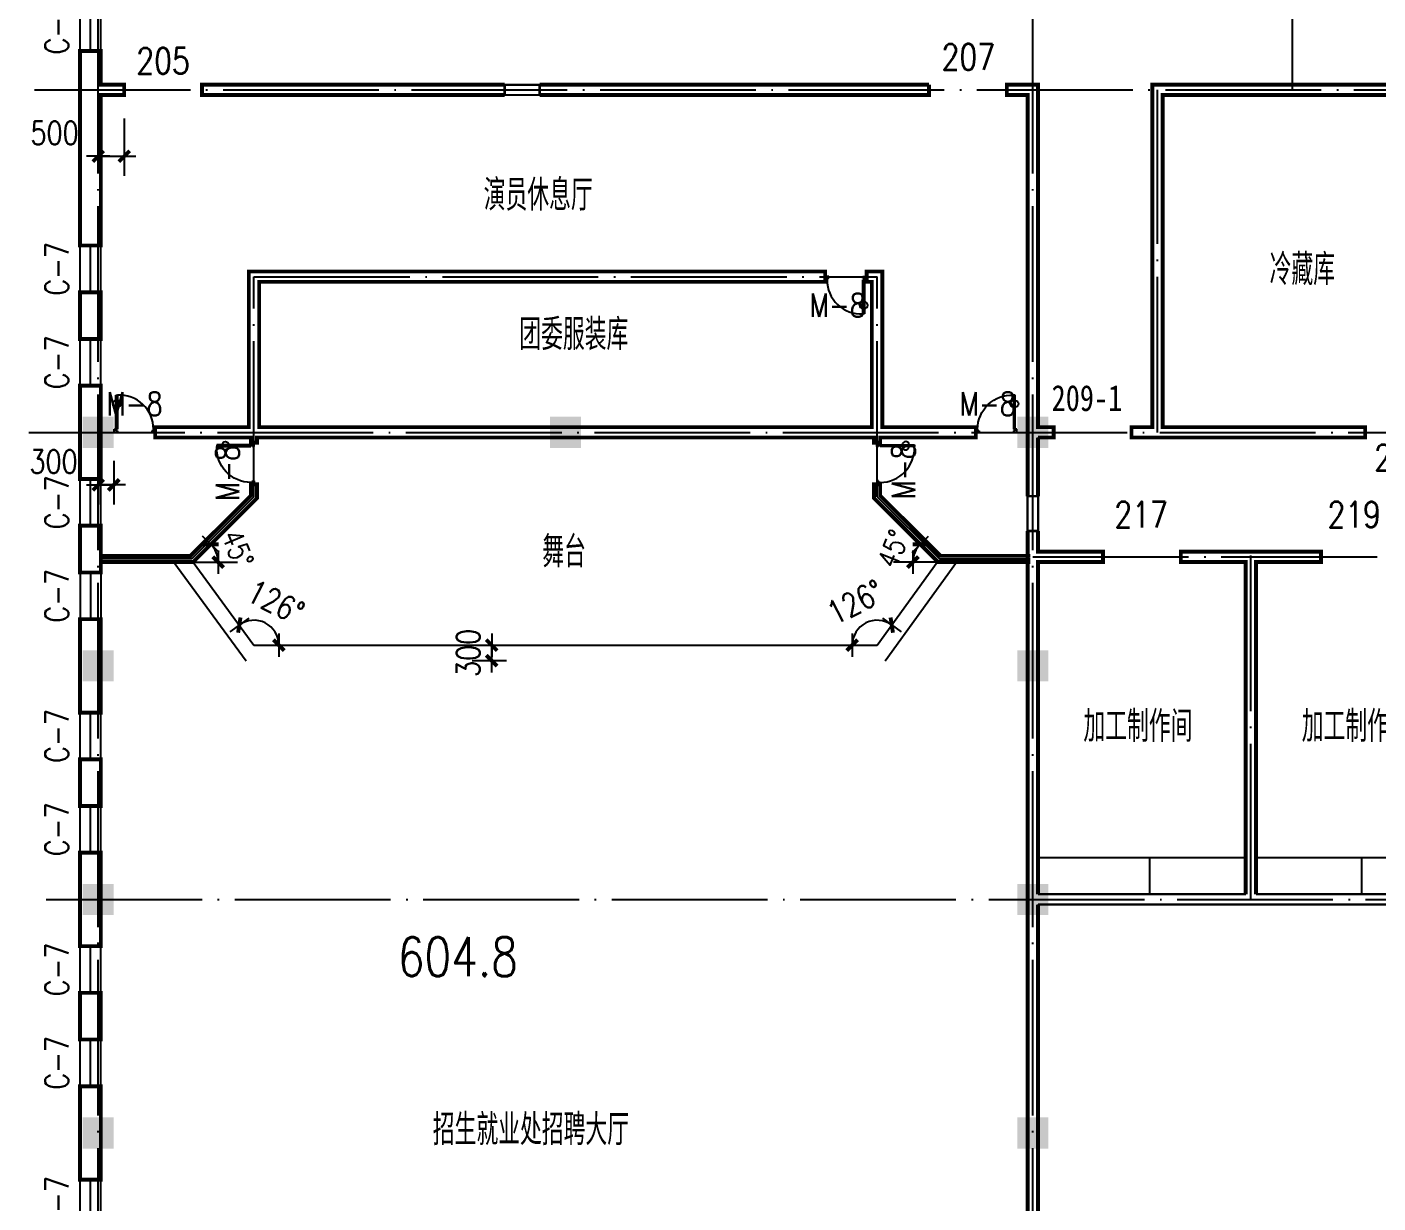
# Model space of a CAD drawing. Extents: x -55219 to 470149, y 494712 to 780039.
# Drawn here: x 99089 to 125108, y 638083 to 660744 of the extents above; entities that cross this region are included whole.
import ezdxf
from ezdxf.enums import TextEntityAlignment as Align

# ---------------------------------------------------------------- set-up
doc = ezdxf.new("R2010")
doc.units = 0
doc.header["$LTSCALE"] = 1500
doc.header["$MEASUREMENT"] = 0
doc.linetypes.add('DOTE', pattern=[2.42, 2, -0.2, 0.02, -0.2])
doc.layers.get('0').update_dxf_attribs({"linetype": 'CONTINUOUS'})
doc.layers.get('DEFPOINTS').update_dxf_attribs({"linetype": 'CONTINUOUS'})
for name, color, linetype in [('COLUMN', 7, 'CONTINUOUS'), ('DOTE', 1, 'DOTE'), ('LVTRY', 6, 'CONTINUOUS'), ('PUB_DIM', 3, 'CONTINUOUS'), ('PUB_TEXT', 7, 'CONTINUOUS'), ('PUB_WALL', 255, 'CONTINUOUS'), ('STAIR', 2, 'CONTINUOUS'), ('WALL', 255, 'CONTINUOUS'), ('WINDOW', 2, 'CONTINUOUS'), ('WINDOW_TEXT', 7, 'CONTINUOUS')]:
    doc.layers.add(name, color=color, linetype=linetype)
doc.styles.add('_HZTXT', font='txt.shx', dxfattribs={"width": 0.8, "bigfont": 'hztxt.shx'})
doc.styles.add('_SIMPLEX', font='SIMPLEX.shx', dxfattribs={"width": 0.6})
doc.styles.add('DIM_FONT', font='SIMPLEX.shx', dxfattribs={"width": 0.8})
doc.styles.add('SIMPLEX', font='SIMPLEX.SHX')
doc.dimstyles.new('DIMA150', dxfattribs={"dimscale": 1.5, "dimtxt": 300, "dimasz": 1, "dimexe": 250, "dimexo": 300, "dimgap": 150, "dimtad": 1, "dimdec": 0, "dimzin": 0, "dimdsep": 46, "dimtxsty": 'DIM_FONT', "dimblk": '_DIMX', "dimcen": 0.09, "dimse1": 1, "dimclrt": 7, "dimadec": 0, "dimazin": 0, "dimtfac": 1, "dimtdec": 0, "dimtix": 1, "dimtmove": 2, "dimatfit": 3, "dimldrblk": '_DIMX', "dimfxl": 1, "dimtolj": 1, "dimtzin": 0, "dimarcsym": 0})
doc.dimstyles.new('DIMN150', dxfattribs={"dimscale": 1.5, "dimtxt": 300, "dimasz": 1, "dimexe": 250, "dimexo": 300, "dimgap": 150, "dimtad": 1, "dimdec": 0, "dimzin": 0, "dimdsep": 46, "dimtxsty": 'DIM_FONT', "dimblk": '_DIMX', "dimcen": 0.09, "dimclrt": 7, "dimadec": 0, "dimazin": 0, "dimtfac": 1, "dimtdec": 0, "dimtix": 1, "dimtmove": 2, "dimatfit": 3, "dimldrblk": '_DIMX', "dimfxl": 1, "dimtolj": 1, "dimtzin": 0, "dimarcsym": 0})
doc.dimstyles.new('NORMAL', dxfattribs={"dimscale": 1.5, "dimtxt": 300, "dimasz": 1, "dimexe": 250, "dimexo": 300, "dimgap": 150, "dimtad": 1, "dimdec": 0, "dimzin": 0, "dimdsep": 46, "dimtxsty": 'DIM_FONT', "dimblk": '_DIMX', "dimcen": 0.09, "dimse2": 1, "dimclrt": 7, "dimadec": 0, "dimazin": 0, "dimtfac": 1, "dimtdec": 0, "dimtix": 1, "dimtmove": 2, "dimatfit": 3, "dimldrblk": '_DIMX', "dimfxl": 1, "dimtolj": 1, "dimtzin": 0, "dimarcsym": 0})

# ---------------------------------------------------------------- blocks, each defined once
blk = doc.blocks.new('M_A22TIB')
for p, q in [((-0.449, 0.076), (-0.449, 0.898)), ((-0.449, 0.898), (-0.408, 0.898)), ((-0.408, 0.898), (-0.408, 0.076)), ((-0.49, 0.076), (-0.449, 0.076)), ((-0.49, -0.006), (-0.49, 0.076)), ((-0.449, 0.076), (-0.449, 0.035)), ((-0.408, 0.076), (-0.449, 0.076)), ((-0.449, 0.035), (-0.408, 0.035)), ((-0.408, 0.035), (-0.408, -0.006)), ((0.455, 0.035), (0.414, 0.035)), ((0.414, 0.035), (0.414, -0.006)), ((0.496, 0.076), (0.455, 0.076)), ((0.455, 0.076), (0.455, 0.035)), ((0.496, -0.006), (0.496, 0.076)), ((-0.408, -0.006), (-0.49, -0.006)), ((-0.49, -0.006), (-0.49, -0.006)), ((0.414, -0.006), (0.496, -0.006)), ((0.496, -0.006), (0.496, -0.006))]:
    blk.add_line(p, q)
for centre, radius, start, end in [((-0.449, 0.689), 0.0791, 90, 270), ((-0.367, 0.077), 0.822, 359.9283, 92.866), ((-0.408, 0.689), 0.0791, 270, 90)]:
    blk.add_arc(centre, radius, start, end)
blk = doc.blocks.new('_FZH')
blk.add_solid([(0.5, 0.5), (0.5, -0.5), (-0.5, 0.5), (-0.5, -0.5)])
blk = doc.blocks.new('_WBLK')
for p, q in [((-0.5, 0.5), (0.5, 0.5)), ((-0.5, 0), (0.5, 0)), ((-0.5, -0.5), (0.5, -0.5))]:
    blk.add_line(p, q)
at = {"layer": 'WINDOW_TEXT', "style": 'SIMPLEX', "flags": 9}
blk.add_attdef('A', text='', height=1, dxfattribs=at).set_placement((0, 1.5), align=Align.MIDDLE)
blk = doc.blocks.new('_DIMX')
blk.add_line((-150, 0), (150, 0))
at = {"const_width": 50}
blk.add_lwpolyline([(-70, -70), (70, 70)], dxfattribs=at)
blk = doc.blocks.new('*D783')
at = {"color": 0, "linetype": 'ByBlock'}
for p, q in [((100961, 658983), (100961, 657878)), ((100462, 658253), (100959, 658253))]:
    blk.add_line(p, q, dxfattribs=at)
at = {"layer": 'DEFPOINTS', "color": 0, "linetype": 'ByBlock'}
for p in [(100461, 659433), (100961, 659433), (100961, 658253)]:
    blk.add_point(p, dxfattribs=at)
at = {"color": 0, "linetype": 'ByBlock', "xscale": 1.5, "yscale": 1.5, "zscale": 1.5, "rotation": 180}
blk.add_blockref('_DIMX', (100461, 658253), dxfattribs=at)
at = {"color": 0, "linetype": 'ByBlock', "xscale": 1.5, "yscale": 1.5, "zscale": 1.5}
blk.add_blockref('_DIMX', (100961, 658253), dxfattribs=at)
at = {"color": 7, "linetype": 'ByBlock', "insert": (99620, 658703), "char_height": 450, "attachment_point": 5, "style": 'DIM_FONT'}
blk.add_mtext('\\A1;500', dxfattribs=at)
blk = doc.blocks.new('*D784')
at = {"color": 0, "linetype": 'ByBlock'}
for p, q in [((100460, 652383), (100460, 651545)), ((100760, 652383), (100760, 651545)), ((100459, 651920), (100457, 651920)), ((100460, 651920), (100760, 651920)), ((100460, 651920), (100760, 651920)), ((100762, 651920), (100763, 651920))]:
    blk.add_line(p, q, dxfattribs=at)
at = {"layer": 'DEFPOINTS', "color": 0, "linetype": 'ByBlock'}
for p in [(100460, 652833), (100760, 652833), (100760, 651920)]:
    blk.add_point(p, dxfattribs=at)
at = {"color": 0, "linetype": 'ByBlock', "xscale": 1.5, "yscale": 1.5, "zscale": 1.5}
blk.add_blockref('_DIMX', (100460, 651920), dxfattribs=at)
at = {"color": 0, "linetype": 'ByBlock', "xscale": 1.5, "yscale": 1.5, "zscale": 1.5, "rotation": 180}
blk.add_blockref('_DIMX', (100760, 651920), dxfattribs=at)
at = {"color": 7, "linetype": 'ByBlock', "insert": (99600, 652370), "char_height": 450, "attachment_point": 5, "style": 'DIM_FONT'}
blk.add_mtext('\\A1;300', dxfattribs=at)
blk = doc.blocks.new('*D1346')
at = {"color": 0, "linetype": 'ByBlock'}
for p, q in [((108038, 648834), (108038, 648836)), ((108038, 648533), (108038, 648833)), ((108326, 648533), (107663, 648533)), ((108038, 648531), (108038, 648530))]:
    blk.add_line(p, q, dxfattribs=at)
at = {"layer": 'DEFPOINTS', "color": 0, "linetype": 'ByBlock'}
for p in [(108038, 648833), (108776, 648833), (108776, 648533)]:
    blk.add_point(p, dxfattribs=at)
at = {"color": 0, "linetype": 'ByBlock', "xscale": 1.5, "yscale": 1.5, "zscale": 1.5}
for p, rotation in [((108038, 648833), 270), ((108038, 648533), 90)]:
    blk.add_blockref('_DIMX', p, dxfattribs=dict(at, rotation=rotation))
at = {"color": 7, "linetype": 'ByBlock', "insert": (107588, 648683), "char_height": 450, "attachment_point": 5, "rotation": 90, "style": 'DIM_FONT'}
blk.add_mtext('\\A1;300', dxfattribs=at)

msp = doc.modelspace()

# ---------------------------------------------------------------- linework, layer by layer
at = {"color": 0, "linetype": 'ByBlock'}
for p, q in [((102736.2, 650432.9), (103145.3, 650432.9)), ((116184.8, 650432.9), (115775.7, 650432.9))]:
    msp.add_line(p, q, dxfattribs=at)
for centre, radius, start, end in [((102286.2, 650432.9), 484.1, 0.17755, 44.82188), ((116634.8, 650432.9), 484.1, 135.17812, 179.82245), ((103460.5, 648832.9), 478.7, 0.17955, 126.09666), ((115460.5, 648832.9), 478.7, 53.90334, 179.82045)]:
    msp.add_arc(centre, radius, start, end, dxfattribs=at)
at = {"layer": 'DEFPOINTS', "color": 0, "linetype": 'ByBlock'}
for p in [(103520.5, 651667.2), (115400.5, 651667.2), (102753.8, 650558.2), (116167.2, 650558.2), (100510.5, 650432.9), (102286.2, 650432.9), (102286.2, 650432.9), (102286.2, 650432.9), (103815.7, 649153.8), (115105.3, 649153.8), (103460.5, 648832.9), (103460.5, 648832.9), (115460.5, 648832.9), (115460.5, 648832.9), (115460.5, 648832.9)]:
    msp.add_point(p, dxfattribs=at)
at = {"layer": 'DOTE'}
for p, q in [((100460.5, 603471), (100460.5, 673707.7)), ((118460.5, 603471), (118460.5, 673707.7)), ((123460.5, 659532.9), (123460.5, 673707.7)), ((99234.7, 659532.9), (161210.5, 659532.9)), ((120860.5, 652932.9), (120860.5, 659532.9)), ((103460.5, 651688.8), (103460.5, 655932.9)), ((103460.5, 655932.9), (115460.5, 655932.9)), ((115460.5, 651688.8), (115460.5, 655932.9)), ((99126.1, 652932.9), (175658.6, 652932.9)), ((103460.5, 651688.8), (102260.4, 650492.9)), ((115460.5, 651688.8), (116660.6, 650492.9)), ((102260.4, 650492.9), (100510.5, 650492.9)), ((116660.6, 650492.9), (118410.5, 650492.9)), ((118460.5, 650532.9), (161210.5, 650532.9)), ((122660.5, 643932.9), (122660.5, 650632.9)), ((99460.5, 643932.9), (180472.7, 643932.9))]:
    msp.add_line(p, q, dxfattribs=at)
at = {"layer": 'LVTRY'}
for p, q in [((108290.5, 659632.9), (108960.5, 659632.9)), ((102286.2, 650432.9), (102939.5, 650432.9)), ((116634.8, 650432.9), (115981.5, 650432.9))]:
    msp.add_line(p, q, dxfattribs=at)
at = {"layer": 'LVTRY', "const_width": 50}
for points in [[(108290.5, 659432.9), (108290.5, 659632.9)], [(108960.5, 659632.9), (108960.5, 659432.9)], [(118560.5, 651702.9), (118360.5, 651702.9)], [(118360.5, 651032.9), (118560.5, 651032.9)]]:
    msp.add_lwpolyline(points, dxfattribs=at)
at = {"layer": 'PUB_WALL'}
for p, q in [((118560.5, 659632.9), (117960.5, 659632.9)), ((117960.5, 659632.9), (117960.5, 659432.9)), ((117960.5, 659432.9), (117960.5, 659632.9)), ((117960.5, 659632.9), (118560.5, 659632.9)), ((118560.5, 653032.9), (118560.5, 659632.9)), ((118560.5, 659632.9), (118560.5, 653032.9)), ((117960.5, 659432.9), (118360.5, 659432.9)), ((118360.5, 659432.9), (117960.5, 659432.9)), ((118360.5, 659432.9), (118360.5, 655432.9)), ((118360.5, 655432.9), (118360.5, 659432.9)), ((118360.5, 655432.9), (118360.5, 626032.9)), ((118360.5, 626032.9), (118360.5, 655432.9)), ((118860.5, 653032.9), (118560.5, 653032.9)), ((118560.5, 653032.9), (118860.5, 653032.9)), ((118560.5, 650632.9), (118560.5, 652832.9)), ((118560.5, 652832.9), (118860.5, 652832.9)), ((118860.5, 652832.9), (118560.5, 652832.9)), ((118560.5, 652832.9), (118560.5, 650632.9)), ((118860.5, 652832.9), (118860.5, 653032.9)), ((118860.5, 653032.9), (118860.5, 652832.9)), ((119810.5, 650632.9), (118560.5, 650632.9)), ((118560.5, 650632.9), (119810.5, 650632.9)), ((119810.5, 650432.9), (119810.5, 650632.9)), ((119810.5, 650632.9), (119810.5, 650432.9)), ((124010.5, 650632.9), (121310.5, 650632.9)), ((121310.5, 650632.9), (121310.5, 650432.9)), ((121310.5, 650432.9), (121310.5, 650632.9)), ((121310.5, 650632.9), (124010.5, 650632.9)), ((124010.5, 650432.9), (124010.5, 650632.9)), ((124010.5, 650632.9), (124010.5, 650432.9)), ((118560.5, 644032.9), (118560.5, 650432.9)), ((118560.5, 650432.9), (119810.5, 650432.9)), ((119810.5, 650432.9), (118560.5, 650432.9)), ((118560.5, 650432.9), (118560.5, 644032.9)), ((121310.5, 650432.9), (122560.5, 650432.9)), ((122560.5, 650432.9), (121310.5, 650432.9)), ((122560.5, 650432.9), (122560.5, 644032.9)), ((122560.5, 644032.9), (122560.5, 650432.9)), ((122760.5, 644032.9), (122760.5, 650432.9)), ((122760.5, 650432.9), (124010.5, 650432.9)), ((124010.5, 650432.9), (122760.5, 650432.9)), ((122760.5, 650432.9), (122760.5, 644032.9)), ((118560.5, 625932.9), (118560.5, 643832.9)), ((118560.5, 643832.9), (118560.5, 625932.9))]:
    msp.add_line(p, q, dxfattribs=at)
at = {"layer": 'PUB_WALL', "const_width": 75}
for points in [[(100510.5, 659432.9), (100510.5, 656532.9), (100110.5, 656532.9), (100110.5, 659632.9), (100110.5, 660282.9), (100510.5, 660282.9), (100510.5, 659632.9), (100960.5, 659632.9), (100960.5, 659432.9)], [(100510.5, 659432.9), (100510.5, 656532.9), (100110.5, 656532.9), (100110.5, 659632.9), (100110.5, 660282.9), (100510.5, 660282.9), (100510.5, 659632.9), (100960.5, 659632.9), (100960.5, 659432.9)], [(114460.5, 656032.9), (114460.5, 655832.9), (103560.5, 655832.9), (103560.5, 653032.9), (115360.5, 653032.9), (115360.5, 655832.9), (115260.5, 655832.9), (115260.5, 656032.9), (115560.5, 656032.9), (115560.5, 653032.9), (117363.6, 653032.9), (117363.6, 652832.9), (115520.5, 652832.9), (115520.5, 652732.9), (115400.5, 652732.9), (115400.5, 652832.9), (103520.5, 652832.9), (103520.5, 652732.9), (103400.5, 652732.9), (103400.5, 652832.9), (101557.4, 652832.9), (101557.4, 653032.9), (103360.5, 653032.9), (103360.5, 656032.9)], [(115360.5, 655832.9), (115260.5, 655832.9), (115260.5, 656032.9), (115560.5, 656032.9), (115560.5, 653032.9), (117363.6, 653032.9), (117363.6, 652832.9), (115520.5, 652832.9), (115520.5, 652732.9), (115400.5, 652732.9), (115400.5, 652832.9), (103520.5, 652832.9), (103520.5, 652732.9), (103400.5, 652732.9), (103400.5, 652832.9), (101557.4, 652832.9), (101557.4, 653032.9), (103360.5, 653032.9), (103360.5, 656032.9), (114460.5, 656032.9), (114460.5, 655832.9), (103560.5, 655832.9), (103560.5, 653032.9), (115360.5, 653032.9)], [(100110.5, 654732.9), (100110.5, 655632.9), (100510.5, 655632.9), (100510.5, 654732.9)], [(100510.5, 654732.9), (100110.5, 654732.9), (100110.5, 655632.9), (100510.5, 655632.9)], [(100110.5, 652032.9), (100110.5, 653832.9), (100510.5, 653832.9), (100510.5, 652032.9)], [(100510.5, 652032.9), (100110.5, 652032.9), (100110.5, 653832.9), (100510.5, 653832.9)], [(100110.5, 651132.9), (100110.5, 650232.9), (100510.5, 650232.9), (100510.5, 651132.9)], [(100110.5, 650232.9), (100110.5, 651132.9), (100510.5, 651132.9), (100510.5, 650232.9)], [(100110.5, 647532.9), (100110.5, 649332.9), (100510.5, 649332.9), (100510.5, 647532.9)], [(100510.5, 647532.9), (100110.5, 647532.9), (100110.5, 649332.9), (100510.5, 649332.9)], [(100110.5, 645732.9), (100110.5, 646632.9), (100510.5, 646632.9), (100510.5, 645732.9)], [(100510.5, 645732.9), (100110.5, 645732.9), (100110.5, 646632.9), (100510.5, 646632.9)], [(100110.5, 643032.9), (100110.5, 644832.9), (100510.5, 644832.9), (100510.5, 643032.9)], [(100510.5, 643032.9), (100110.5, 643032.9), (100110.5, 644832.9), (100510.5, 644832.9)], [(100110.5, 641232.9), (100110.5, 642132.9), (100510.5, 642132.9), (100510.5, 641232.9)], [(100510.5, 641232.9), (100110.5, 641232.9), (100110.5, 642132.9), (100510.5, 642132.9)], [(100110.5, 638532.9), (100110.5, 640332.9), (100510.5, 640332.9), (100510.5, 638532.9)], [(100510.5, 638532.9), (100110.5, 638532.9), (100110.5, 640332.9), (100510.5, 640332.9)]]:
    msp.add_lwpolyline(points, close=True, dxfattribs=at)
for points in [[(108290.5, 659432.9), (102460.5, 659432.9), (102460.5, 659632.9), (108290.5, 659632.9)], [(108290.5, 659432.9), (102460.5, 659432.9), (102460.5, 659632.9), (108290.5, 659632.9)], [(116460.5, 659632.9), (116460.5, 659432.9), (108960.5, 659432.9)], [(116460.5, 659632.9), (116460.5, 659432.9), (108960.5, 659432.9)], [(108960.5, 659632.9), (116460.5, 659632.9)], [(108960.5, 659632.9), (116460.5, 659632.9)], [(118560.5, 652832.9), (118860.5, 652832.9), (118860.5, 653032.9), (118560.5, 653032.9), (118560.5, 659632.9), (117960.5, 659632.9), (117960.5, 659432.9), (118360.5, 659432.9), (118360.5, 655432.9)], [(126360.5, 653032.9), (126760.5, 653032.9), (126760.5, 659432.9), (120960.5, 659432.9), (120960.5, 653032.9), (124860.5, 653032.9), (124860.5, 652832.9), (120360.5, 652832.9), (120360.5, 653032.9), (120760.5, 653032.9), (120760.5, 659632.9), (135410.5, 659632.9), (139410.5, 659632.9), (143860.5, 659632.9), (147860.5, 659632.9), (152110.5, 659632.9)], [(126360.5, 653032.9), (126760.5, 653032.9), (126760.5, 659432.9), (120960.5, 659432.9), (120960.5, 653032.9), (124860.5, 653032.9), (124860.5, 652832.9), (120360.5, 652832.9), (120360.5, 653032.9), (120760.5, 653032.9), (120760.5, 659632.9), (135410.5, 659632.9), (139410.5, 659632.9), (143860.5, 659632.9), (147860.5, 659632.9), (152110.5, 659632.9)], [(118360.5, 651702.9), (118360.5, 655432.9)], [(118360.5, 651702.9), (118360.5, 655432.9)], [(118560.5, 651702.9), (118560.5, 652832.9)], [(100510.5, 650552.9), (102236.5, 650552.9), (103400.5, 651712.5), (103400.5, 651932.9), (103520.5, 651932.9), (103520.5, 651667.2), (102286.2, 650432.9), (100510.5, 650432.9)], [(118410.5, 650552.9), (116684.5, 650552.9), (115520.5, 651712.5), (115520.5, 651932.9), (115400.5, 651932.9), (115400.5, 651667.2), (116634.8, 650432.9), (118410.5, 650432.9)], [(118360.5, 626032.9), (118360.5, 651032.9)], [(118360.5, 626032.9), (118360.5, 651032.9)], [(118560.5, 644032.9), (118560.5, 650432.9), (119810.5, 650432.9), (119810.5, 650632.9), (118560.5, 650632.9), (118560.5, 651032.9)], [(122560.5, 644032.9), (122560.5, 650432.9), (121310.5, 650432.9), (121310.5, 650632.9), (124010.5, 650632.9), (124010.5, 650432.9), (122760.5, 650432.9), (122760.5, 644032.9)], [(118560.5, 625932.9), (118560.5, 643832.9)]]:
    msp.add_lwpolyline(points, dxfattribs=at)
at = {"layer": 'STAIR'}
for p, q in [((101915.6, 650432.9), (103307.5, 648532.9)), ((102286.2, 650432.9), (103460.5, 648832.9)), ((115460.5, 648832.9), (116620.8, 650432.9)), ((115613.5, 648532.9), (116991.4, 650432.9)), ((103460.5, 648832.9), (115460.5, 648832.9)), ((122560.5, 644732.9), (118560.5, 644732.9)), ((120710.5, 644732.9), (120710.5, 644032.9)), ((126760.5, 644732.9), (122760.5, 644732.9)), ((124790.7, 644732.9), (124790.7, 644032.9)), ((118560.5, 644032.9), (122560.5, 644032.9)), ((122560.5, 644032.9), (118560.5, 644032.9)), ((118560.5, 644032.9), (122560.5, 644032.9)), ((122760.5, 644032.9), (126760.5, 644032.9)), ((126760.5, 644032.9), (122760.5, 644032.9)), ((122760.5, 644032.9), (126760.5, 644032.9)), ((118560.5, 643832.9), (161660.5, 643832.9)), ((118560.5, 643832.9), (161660.5, 643832.9)), ((161660.5, 643832.9), (118560.5, 643832.9))]:
    msp.add_line(p, q, dxfattribs=at)
at = {"layer": 'WALL'}
for p, q in [((100110.5, 659632.9), (100110.5, 660282.9)), ((100110.5, 660282.9), (100510.5, 660282.9)), ((100510.5, 659632.9), (100510.5, 660282.9)), ((100110.5, 656532.9), (100110.5, 659632.9)), ((100510.5, 659632.9), (100960.5, 659632.9)), ((100960.5, 659432.9), (100960.5, 659632.9)), ((102460.5, 659432.9), (102460.5, 659632.9)), ((116460.5, 659632.9), (102460.5, 659632.9)), ((116460.5, 659432.9), (116460.5, 659632.9)), ((117960.5, 659432.9), (117960.5, 659632.9)), ((118560.5, 659632.9), (117960.5, 659632.9)), ((118560.5, 653032.9), (118560.5, 659632.9)), ((120760.5, 659632.9), (120760.5, 653032.9)), ((120760.5, 659632.9), (135410.5, 659632.9)), ((100510.5, 659432.9), (100960.5, 659432.9)), ((100510.5, 656532.9), (100510.5, 659432.9)), ((116460.5, 659432.9), (102460.5, 659432.9)), ((118360.5, 659432.9), (117960.5, 659432.9)), ((118360.5, 655432.9), (118360.5, 659432.9)), ((120960.5, 659432.9), (126760.5, 659432.9)), ((120960.5, 659432.9), (120960.5, 653032.9)), ((100110.5, 656532.9), (100510.5, 656532.9)), ((103360.5, 653032.9), (103360.5, 656032.9)), ((103360.5, 656032.9), (114460.5, 656032.9)), ((114460.5, 655832.9), (114460.5, 656032.9)), ((115260.5, 656032.9), (115560.5, 656032.9)), ((115260.5, 655832.9), (115260.5, 656032.9)), ((115560.5, 656032.9), (115560.5, 653032.9)), ((103560.5, 653032.9), (103560.5, 655832.9)), ((103560.5, 655832.9), (114460.5, 655832.9)), ((115260.5, 655832.9), (115360.5, 655832.9)), ((115360.5, 655832.9), (115360.5, 653032.9)), ((100110.5, 654732.9), (100110.5, 655632.9)), ((100110.5, 655632.9), (100510.5, 655632.9)), ((100510.5, 654732.9), (100510.5, 655632.9)), ((118360.5, 626032.9), (118360.5, 655432.9)), ((100110.5, 654732.9), (100510.5, 654732.9)), ((100110.5, 652032.9), (100110.5, 653832.9)), ((100110.5, 653832.9), (100510.5, 653832.9)), ((100510.5, 652032.9), (100510.5, 653832.9)), ((101557.4, 652832.9), (101557.4, 653032.9)), ((103360.5, 653032.9), (101557.4, 653032.9)), ((103400.5, 652832.9), (101557.4, 652832.9)), ((103400.5, 652832.9), (103400.5, 652732.9)), ((103520.5, 652832.9), (103520.5, 652732.9)), ((115400.5, 652832.9), (103520.5, 652832.9)), ((115360.5, 653032.9), (103560.5, 653032.9)), ((117363.6, 652832.9), (115520.5, 652832.9)), ((117363.6, 653032.9), (115560.5, 653032.9)), ((117363.6, 652832.9), (117363.6, 653032.9)), ((118560.5, 653032.9), (118860.5, 653032.9)), ((118560.5, 650632.9), (118560.5, 652832.9)), ((118560.5, 652832.9), (118860.5, 652832.9)), ((118860.5, 652832.9), (118860.5, 653032.9)), ((120360.5, 652832.9), (120360.5, 653032.9)), ((120360.5, 653032.9), (120760.5, 653032.9)), ((120360.5, 652832.9), (124860.5, 652832.9)), ((120960.5, 653032.9), (124860.5, 653032.9)), ((124860.5, 652832.9), (124860.5, 653032.9)), ((103400.5, 652732.9), (103520.5, 652732.9)), ((100110.5, 652032.9), (100510.5, 652032.9)), ((103400.5, 651932.9), (103400.5, 651712.5)), ((103400.5, 651932.9), (103520.5, 651932.9)), ((103520.5, 651932.9), (103520.5, 651667.2)), ((115520.5, 651932.9), (115400.5, 651932.9)), ((115400.5, 651932.9), (115400.5, 651667.2)), ((115520.5, 651932.9), (115520.5, 651712.5)), ((103400.5, 651712.5), (102236.5, 650552.9)), ((103520.5, 651667.2), (102286.2, 650432.9)), ((115400.5, 651667.2), (116634.8, 650432.9)), ((115520.5, 651712.5), (116684.5, 650552.9)), ((100110.5, 651132.9), (100510.5, 651132.9)), ((100110.5, 650232.9), (100110.5, 651132.9)), ((100510.5, 650232.9), (100510.5, 651132.9)), ((102236.5, 650552.9), (100510.5, 650552.9)), ((116684.5, 650552.9), (118410.5, 650552.9)), ((118560.5, 650632.9), (119810.5, 650632.9)), ((119810.5, 650432.9), (119810.5, 650632.9)), ((121310.5, 650432.9), (121310.5, 650632.9)), ((121310.5, 650632.9), (124010.5, 650632.9)), ((124010.5, 650432.9), (124010.5, 650632.9)), ((100110.5, 650232.9), (100510.5, 650232.9)), ((102286.2, 650432.9), (100510.5, 650432.9)), ((116634.8, 650432.9), (118410.5, 650432.9)), ((118560.5, 650432.9), (119810.5, 650432.9)), ((118560.5, 644032.9), (118560.5, 650432.9)), ((121310.5, 650432.9), (122560.5, 650432.9)), ((122560.5, 650432.9), (122560.5, 644032.9)), ((122760.5, 650432.9), (124010.5, 650432.9)), ((122760.5, 650432.9), (122760.5, 644032.9)), ((100110.5, 647532.9), (100110.5, 649332.9)), ((100110.5, 649332.9), (100510.5, 649332.9)), ((100510.5, 647532.9), (100510.5, 649332.9)), ((100110.5, 647532.9), (100510.5, 647532.9)), ((100110.5, 645732.9), (100110.5, 646632.9)), ((100110.5, 646632.9), (100510.5, 646632.9)), ((100510.5, 645732.9), (100510.5, 646632.9)), ((100110.5, 645732.9), (100510.5, 645732.9)), ((100110.5, 643032.9), (100110.5, 644832.9)), ((100110.5, 644832.9), (100510.5, 644832.9)), ((100510.5, 643032.9), (100510.5, 644832.9)), ((118560.5, 625932.9), (118560.5, 643832.9)), ((100110.5, 643032.9), (100510.5, 643032.9)), ((100110.5, 641232.9), (100110.5, 642132.9)), ((100110.5, 642132.9), (100510.5, 642132.9)), ((100510.5, 641232.9), (100510.5, 642132.9)), ((100110.5, 641232.9), (100510.5, 641232.9)), ((100110.5, 638532.9), (100110.5, 640332.9)), ((100110.5, 640332.9), (100510.5, 640332.9)), ((100510.5, 638532.9), (100510.5, 640332.9)), ((100110.5, 638532.9), (100510.5, 638532.9))]:
    msp.add_line(p, q, dxfattribs=at)

# ---------------------------------------------------------------- block references
at = {"color": 0, "linetype": 'ByBlock', "yscale": 1.5, "zscale": 1.5}
for p, xscale, rotation in [((102628.5, 650775.2), 1.5, 134.9106552119095), ((116292.5, 650775.2), -1.5, 225.0893447880905), ((102770.3, 650432.9), 1.5, 270.088773553258), ((116150.7, 650432.9), -1.5, 89.91122644674198), ((103177.3, 649218.8), 1.5, 216.1864354915035), ((115743.7, 649218.8), -1.5, 143.8135645084965), ((103939.2, 648832.9), 1.5, 270.0897753252042), ((114981.8, 648832.9), -1.5, 89.91022467479578)]:
    msp.add_blockref('_DIMX', p, dxfattribs=dict(at, xscale=xscale, rotation=rotation))
at = {"layer": 'COLUMN', "xscale": 600, "yscale": 600, "zscale": 600}
for p in [(100460.5, 652932.9), (109460.5, 652932.9), (118460.5, 652932.9), (100460.5, 648432.9), (118460.5, 648432.9), (100460.5, 643932.9), (118460.5, 643932.9), (100460.5, 639432.9), (118460.5, 639432.9)]:
    msp.add_blockref('_FZH', p, dxfattribs=at)
at = {"layer": 'WINDOW'}
ref = msp.add_blockref('_WBLK', (100310.5, 660732.9), dxfattribs=dict(at, xscale=900, yscale=399.9999999999126, zscale=900, rotation=89.99999999999999))
ref.add_attrib('A', 'C-7', dxfattribs={"layer": 'WINDOW_TEXT', "height": 450, "rotation": 90, "style": '_SIMPLEX', "width": 0.8, "flags": 8}).set_placement((99660.5, 660732.9), align=Align.MIDDLE)
ref = msp.add_blockref('_WBLK', (100310.5, 656082.9), dxfattribs=dict(at, xscale=900, yscale=400, zscale=900, rotation=89.99999999999999))
ref.add_attrib('A', 'C-7', dxfattribs={"layer": 'WINDOW_TEXT', "height": 450, "rotation": 90, "style": '_SIMPLEX', "width": 0.8, "flags": 8}).set_placement((99660.5, 656082.9), align=Align.MIDDLE)
ref = msp.add_blockref('M_A22TIB', (114860.5, 655932.9), dxfattribs=dict(at, xscale=-800, yscale=-800, zscale=800))
ref.add_attrib('A', 'M-8', dxfattribs={"layer": 'WINDOW_TEXT', "height": 450, "style": '_SIMPLEX', "width": 0.8, "flags": 8}).set_placement((114702.2, 655382.9), align=Align.MIDDLE)
ref = msp.add_blockref('_WBLK', (100310.5, 654282.9), dxfattribs=dict(at, xscale=900, yscale=400.0000000000582, zscale=900, rotation=89.99999999999999))
ref.add_attrib('A', 'C-7', dxfattribs={"layer": 'WINDOW_TEXT', "height": 450, "rotation": 90, "style": '_SIMPLEX', "width": 0.8, "flags": 8}).set_placement((99660.5, 654282.9), align=Align.MIDDLE)
ref = msp.add_blockref('M_A22TIB', (101160.5, 652932.9), dxfattribs=dict(at, xscale=800, yscale=800, zscale=800))
ref.add_attrib('A', 'M-8', dxfattribs={"layer": 'WINDOW_TEXT', "height": 450, "style": '_SIMPLEX', "width": 0.8, "flags": 8}).set_placement((101160.5, 653482.9), align=Align.MIDDLE)
ref = msp.add_blockref('M_A22TIB', (117760.5, 652932.9), dxfattribs=dict(at, xscale=-800, yscale=800, zscale=800))
ref.add_attrib('A', 'M-8', dxfattribs={"layer": 'WINDOW_TEXT', "height": 450, "style": '_SIMPLEX', "width": 0.8, "flags": 8}).set_placement((117591.9, 653482.9), align=Align.MIDDLE)
ref = msp.add_blockref('M_A22TIB', (103460.5, 652332.9), dxfattribs=dict(at, xscale=800, yscale=-800, zscale=800, rotation=270))
ref.add_attrib('A', 'M-8', dxfattribs={"layer": 'WINDOW_TEXT', "height": 450, "rotation": 90, "style": '_SIMPLEX', "width": 0.8, "flags": 8}).set_placement((102950.5, 652148.5), align=Align.MIDDLE)
ref = msp.add_blockref('M_A22TIB', (115460.5, 652332.9), dxfattribs=dict(at, xscale=-800, yscale=-800, zscale=800, rotation=89.99999999999999))
ref.add_attrib('A', 'M-8', dxfattribs={"layer": 'WINDOW_TEXT', "height": 450, "rotation": 90, "style": '_SIMPLEX', "width": 0.8, "flags": 8}).set_placement((115970.5, 652180.5), align=Align.MIDDLE)
ref = msp.add_blockref('_WBLK', (100310.5, 651582.9), dxfattribs=dict(at, xscale=900, yscale=400.0000000000582, zscale=900, rotation=89.99999999999999))
ref.add_attrib('A', 'C-7', dxfattribs={"layer": 'WINDOW_TEXT', "height": 450, "rotation": 90, "style": '_SIMPLEX', "width": 0.8, "flags": 8}).set_placement((99660.5, 651582.9), align=Align.MIDDLE)
ref = msp.add_blockref('_WBLK', (100310.5, 649782.9), dxfattribs=dict(at, xscale=900, yscale=400.0000000000582, zscale=900, rotation=270))
ref.add_attrib('A', 'C-7', dxfattribs={"layer": 'WINDOW_TEXT', "height": 450, "rotation": 90, "style": '_SIMPLEX', "width": 0.8, "flags": 8}).set_placement((99660.5, 649782.9), align=Align.MIDDLE)
ref = msp.add_blockref('_WBLK', (100310.5, 647082.9), dxfattribs=dict(at, xscale=900, yscale=400.0000000000292, zscale=900, rotation=89.99999999999999))
ref.add_attrib('A', 'C-7', dxfattribs={"layer": 'WINDOW_TEXT', "height": 450, "rotation": 90, "style": '_SIMPLEX', "width": 0.8, "flags": 8}).set_placement((99660.5, 647082.9), align=Align.MIDDLE)
ref = msp.add_blockref('_WBLK', (100310.5, 645282.9), dxfattribs=dict(at, xscale=900, yscale=400.0000000000582, zscale=900, rotation=89.99999999999999))
ref.add_attrib('A', 'C-7', dxfattribs={"layer": 'WINDOW_TEXT', "height": 450, "rotation": 90, "style": '_SIMPLEX', "width": 0.8, "flags": 8}).set_placement((99660.5, 645282.9), align=Align.MIDDLE)
ref = msp.add_blockref('_WBLK', (100310.5, 642582.9), dxfattribs=dict(at, xscale=900, yscale=400.0000000000582, zscale=900, rotation=89.99999999999999))
ref.add_attrib('A', 'C-7', dxfattribs={"layer": 'WINDOW_TEXT', "height": 450, "rotation": 90, "style": '_SIMPLEX', "width": 0.8, "flags": 8}).set_placement((99660.5, 642582.9), align=Align.MIDDLE)
ref = msp.add_blockref('_WBLK', (100310.5, 640782.9), dxfattribs=dict(at, xscale=900, yscale=400.0000000000582, zscale=900, rotation=89.99999999999999))
ref.add_attrib('A', 'C-7', dxfattribs={"layer": 'WINDOW_TEXT', "height": 450, "rotation": 90, "style": '_SIMPLEX', "width": 0.8, "flags": 8}).set_placement((99660.5, 640782.9), align=Align.MIDDLE)
ref = msp.add_blockref('_WBLK', (100310.5, 638082.9), dxfattribs=dict(at, xscale=900, yscale=400.0000000000292, zscale=900, rotation=89.99999999999999))
ref.add_attrib('A', 'C-7', dxfattribs={"layer": 'WINDOW_TEXT', "height": 450, "rotation": 90, "style": '_SIMPLEX', "width": 0.8, "flags": 8}).set_placement((99660.5, 638082.9), align=Align.MIDDLE)

# ---------------------------------------------------------------- texts
at = {"color": 7, "linetype": 'ByBlock', "attachment_point": 5, "style": '_HZTXT'}
for s, insert, char_height, rotation in [('\\A1;45°', (115771.8, 650689.7), 400, 67.50029), ('\\A1;45°', (103149.2, 650689.7), 400, 292.49971), ('126°', (103880.1, 649661.4), 450, 333.13811), ('126°', (115040.9, 649661.4), 450, 26.86189)]:
    msp.add_mtext(s, dxfattribs=dict(at, insert=insert, char_height=char_height, rotation=rotation))
at = {"layer": 'LVTRY', "color": 0, "attachment_point": 1, "style": 'DIM_FONT'}
for s, insert, char_height, width in [('{\\C1;207}', (116704, 660417.2), 500, 1640.37), ('{\\C1;205}', (101194.2, 660341.7), 500, 1640.37), ('{\\Ftxt|c0;\\C1;209-1}', (118821.6, 653845.1), 500, 1686.575), ('{\\C1;218}', (125036.2, 652699.2), 500, 1101.111), ('{\\C1;217}', (120031.1, 651599.3), 500, 1151.162), ('{\\C1;219}', (124135.3, 651599.3), 500, 1151.163), ('604.8', (106230.7, 643202.5), 750, 5378.542)]:
    msp.add_mtext(s, dxfattribs=dict(at, insert=insert, char_height=char_height, width=width))
at = {"layer": 'PUB_TEXT', "style": '_HZTXT', "width": 0.7}
for s, p in [('演员休息厅', (107884.7, 657205.8)), ('冷藏库', (123020.7, 655771.1)), ('团委服装库', (108570.4, 654520)), ('舞台', (109013.2, 650332.3)), ('加工制作间', (119434.7, 646966.4)), ('加工制作间', (123639.8, 646966.4)), ('招生就业处招聘大厅', (106903.8, 639196.8))]:
    msp.add_text(s, height=600, dxfattribs=at).set_placement(p)

# ---------------------------------------------------------------- dimensions: what is measured, and where the dimension line sits
at = {"layer": 'LVTRY'}
dim = msp.add_linear_dim(base=(108037.7, 648832.9), p1=(108776.5, 648532.9), p2=(108776.5, 648832.9), angle=90, dimstyle='NORMAL', dxfattribs=at)
dim.commit()
dim.dimension.update_dxf_attribs({"geometry": '*D1346', "text_midpoint": (107587.7, 648682.9)})
at = {"layer": 'PUB_DIM'}
for base, p1, p2, dimstyle, picture, middle in [((100960.5, 658253), (100460.5, 659432.9), (100960.5, 659432.9), 'DIMA150', '*D783', (99619.7, 658703)), ((100760.5, 651920.3), (100460.5, 652832.9), (100760.5, 652832.9), 'DIMN150', '*D784', (99600.1, 652370.3))]:
    dim = msp.add_linear_dim(base=base, p1=p1, p2=p2, angle=0, dimstyle=dimstyle, dxfattribs=at)
    dim.commit()
    dim.dimension.update_dxf_attribs({"geometry": picture, "text_midpoint": middle, "dimtype": 161})

doc.saveas('drawing.dxf')
